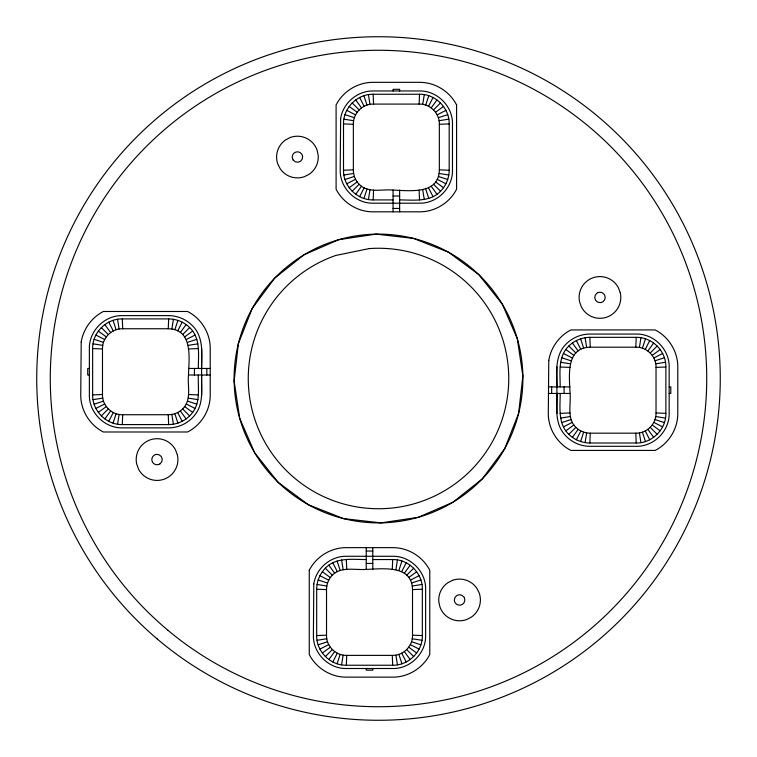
<?xml version="1.0" encoding="UTF-8"?>
<svg xmlns="http://www.w3.org/2000/svg" width="757" height="757" viewBox="0 0 757 757"><rect width="100%" height="100%" fill="white"/><g stroke="black" fill="none" stroke-linecap="round" stroke-linejoin="round"><path stroke-width="1.14" d="M188.474 375.018C189.089 358.146 193.205 329.087 168.262 328.746L122.691 328.746C111.79 328.339 102.072 338.057 102.488 348.958L102.488 394.529C102.072 405.43 111.79 415.148 122.691 414.732L168.262 414.732C174.63 414.789 180.923 411.77 184.68 406.594C191.237 397.434 187.443 385.36 188.474 375.018L210.219 375.027M194.435 375.018L194.435 368.46M210.219 368.46L201.599 368.46C201.864 353.85 203.813 336.345 191.985 325.236C185.844 319.189 177.393 315.688 168.783 315.622L122.18 315.622C104.636 315.291 89.023 330.894 89.364 348.438L89.364 395.04C89.023 412.584 104.636 428.197 122.18 427.866L168.783 427.866C179.135 427.828 189.222 422.69 195.334 414.334C203.936 403.074 201.296 388.142 201.599 375.027M366.227 569.396C355.156 570.295 341.18 566.16 332.323 575.197C328.547 578.991 326.522 584.281 326.522 589.608L326.522 635.18C326.116 646.081 335.834 655.799 346.725 655.382L392.296 655.382C403.197 655.799 412.915 646.081 412.508 635.18L412.508 589.608C412.168 564.656 383.099 568.791 366.227 569.396L366.237 547.652M372.794 569.396L372.794 547.652M393.072 190.073C409.934 190.688 439.003 194.804 439.344 169.861L439.344 124.29C439.751 113.389 430.033 103.671 419.132 104.088L373.561 104.088C362.66 103.671 352.942 113.389 353.358 124.29L353.358 169.861C353.301 176.23 356.32 182.522 361.496 186.279C370.656 192.836 382.73 189.042 393.072 190.073L393.063 211.828M399.63 190.073L399.63 211.828M556.915 386.893C556.66 372.293 554.701 354.778 566.529 343.669C572.671 337.622 581.121 334.121 589.731 334.055L636.334 334.055C653.878 333.723 669.491 349.337 669.16 366.88L669.16 413.483C669.491 431.026 653.878 446.63 636.334 446.299L589.731 446.299C579.379 446.27 569.292 441.123 563.189 432.767C554.578 421.507 557.218 406.575 556.915 393.46M564.079 393.46L564.079 386.903M570.04 393.46C569.434 376.589 565.299 347.529 590.252 347.189L635.823 347.189C646.724 346.772 656.442 356.49 656.026 367.391L656.026 412.962C656.442 423.863 646.724 433.581 635.823 433.174L590.252 433.174C583.884 433.222 577.591 430.203 573.834 425.027C567.277 415.867 571.071 403.803 570.04 393.46L548.295 393.46M198.325 368.46C198.315 354.74 200.832 338.095 189.657 327.563C184.102 322.085 176.447 318.952 168.65 318.905L122.303 318.905C106.425 318.555 92.288 332.683 92.638 348.57L92.638 394.917C92.288 410.796 106.425 424.932 122.303 424.582L122.691 414.732M168.262 328.746L168.65 318.905M366.237 559.546C352.516 559.555 335.862 557.038 325.34 568.214C319.851 573.768 316.719 581.423 316.681 589.22L316.681 635.568C316.322 651.446 330.459 665.583 346.346 665.233L346.725 655.382M399.63 199.924C413.35 199.914 429.995 202.431 440.527 191.256C446.005 185.702 449.138 178.046 449.185 170.249L449.185 123.911C449.535 108.024 435.398 93.887 419.52 94.246L373.173 94.246C357.295 93.887 343.158 108.024 343.508 123.911L343.508 170.249C343.158 186.137 357.295 200.274 373.173 199.914L373.561 190.073M392.296 569.396L392.684 559.555C408.572 559.205 422.709 573.333 422.349 589.22L422.349 635.568C422.709 651.446 408.572 665.583 392.684 665.233L346.346 665.233M419.132 104.088L419.52 94.246M560.199 393.46C560.199 407.181 557.682 423.825 568.857 434.357C574.412 439.836 582.067 442.968 589.864 443.015L590.252 433.174M635.823 347.189L636.211 337.338C652.089 336.988 666.226 351.125 665.876 367.003L665.876 413.35C666.226 429.228 652.089 443.365 636.211 443.015L589.864 443.015M122.303 424.582L168.65 424.582C178.009 424.573 187.149 419.965 192.666 412.395C200.804 401.674 197.832 387.442 198.315 375.027M560.199 386.893C560.199 373.182 557.682 356.528 568.857 345.996C574.412 340.518 582.067 337.385 589.864 337.338L636.211 337.338M117.562 424.204L119.104 414.448M171.858 329.03L173.4 319.274M368.432 199.545L369.974 189.789M422.718 104.371L424.27 94.616M341.596 664.854L343.139 655.098M395.892 569.68L397.434 559.925M585.114 442.646L586.666 432.89M639.41 347.472L640.952 337.717M113.058 423.125L116.105 413.729M174.848 329.749L177.904 320.362M363.918 198.457L366.975 189.07M425.718 105.091L428.774 95.694M337.092 663.775L340.139 654.379M398.892 570.399L401.939 561.013M580.61 441.558L583.666 432.171M642.409 348.192L645.466 338.795M108.771 421.356L113.257 412.556M177.706 330.932L182.182 322.132M359.641 196.688L364.126 187.887M428.566 106.273L433.051 97.473M332.806 661.997L337.291 653.206M401.74 571.582L406.225 562.782M576.332 439.789L580.818 430.988M645.257 349.365L649.743 340.565M104.826 418.933L110.626 410.937M180.327 332.541L186.137 324.554M355.695 194.265L361.496 186.279M431.197 107.882L437.007 99.896M328.86 659.584L334.66 651.588M404.37 573.191L410.171 565.205M572.377 437.366L578.187 429.38M647.888 350.983L653.688 342.987M101.296 415.924L108.279 408.941M182.674 334.547L189.657 327.563M352.166 191.256L359.149 184.273M433.543 109.888L440.527 102.905M325.34 656.574L332.323 649.591M406.708 575.197L413.691 568.214M568.857 434.357L575.84 427.374M650.235 352.98L657.218 345.996M435.549 112.225L443.536 106.425M349.157 187.736L357.153 181.926M184.68 336.893L192.666 331.083M98.287 412.395L106.283 406.594M652.231 355.326L660.227 349.526M565.848 430.837L573.834 425.027M408.714 577.544L416.7 571.734M322.331 653.045L330.317 647.244M437.158 114.856L445.958 110.371M346.734 183.781L355.535 179.305M186.288 339.524L195.088 335.039M95.874 408.449L104.665 403.964M653.849 357.957L662.649 353.472M563.426 426.882L572.226 422.397M410.322 580.174L419.123 575.689M319.908 649.099L328.708 644.614M438.341 117.704L447.728 114.657M344.965 179.504L354.361 176.457M187.471 342.372L196.858 339.316M94.095 404.172L103.491 401.115M655.023 360.805L664.419 357.749M561.656 422.605L571.043 419.548M411.505 583.022L420.901 579.966M318.129 644.813L327.526 641.766M439.06 120.704L448.816 119.161M343.886 174.999L353.642 173.457M188.19 345.372L197.946 343.82M93.016 399.658L102.772 398.116M655.742 363.805L665.498 362.262M560.568 418.101L570.324 416.549M412.224 586.013L421.98 584.47M317.051 640.308L326.806 638.766M439.344 124.29L449.185 123.911M343.508 170.249L353.358 169.861M188.474 348.958L198.315 348.57M656.026 367.391L665.876 367.003M92.638 394.917L102.488 394.529M560.199 413.35L570.04 412.962M412.508 589.608L422.349 589.22M316.681 635.568L326.522 635.18M393.072 196.035L399.63 196.035M373.173 199.914L393.063 199.914M393.063 208.44L399.63 208.44M89.364 368.46L87.717 368.46L87.717 375.027L89.364 375.027M188.474 368.46L201.599 368.46M548.295 386.893L570.04 386.903M669.16 386.893L670.797 386.893L670.797 393.46L669.16 393.46M366.237 551.03L372.794 551.03M372.794 559.555L392.684 559.555M366.227 563.435L372.794 563.435M343.508 123.911L353.358 124.29M439.344 169.861L449.185 170.249M92.638 348.57L102.488 348.958M560.199 367.003L570.04 367.391M188.474 394.529L198.315 394.917M656.026 412.962L665.876 413.35M316.681 589.22L326.522 589.608M412.508 635.18L422.349 635.568M343.886 119.161L353.642 120.704M439.06 173.457L448.816 174.999M560.568 362.262L570.324 363.805M655.742 416.549L665.498 418.101M93.016 343.82L102.772 345.372M188.19 398.116L197.946 399.658M317.051 584.47L326.806 586.013M412.224 638.766L421.98 640.308M344.965 114.657L354.361 117.704M438.341 176.457L447.728 179.504M561.656 357.749L571.043 360.805M655.023 419.548L664.419 422.605M94.095 339.316L103.491 342.372M187.471 401.115L196.858 404.172M318.129 579.966L327.526 583.022M411.505 641.766L420.901 644.813M346.734 110.371L355.535 114.856M437.158 179.305L445.958 183.781M563.426 353.472L572.226 357.957M653.849 422.397L662.649 426.882M95.874 335.039L104.665 339.524M186.288 403.964L195.088 408.449M319.908 575.689L328.708 580.174M410.322 644.614L419.123 649.099M349.157 106.425L357.153 112.225M435.549 181.926L443.536 187.736M565.848 349.526L573.834 355.326M652.231 425.027L660.227 430.837M98.287 331.083L106.283 336.893M184.68 406.594L192.666 412.395M322.331 571.734L330.317 577.544M408.714 647.244L416.7 653.045M352.166 102.905L359.149 109.888M433.543 184.273L440.527 191.256M568.857 345.996L575.84 352.98M650.235 427.374L657.218 434.357M101.296 327.563L108.279 334.547M182.674 408.941L189.657 415.924M325.34 568.214L332.323 575.197M406.708 649.591L413.691 656.574M647.888 429.38L653.688 437.366M572.377 342.987L578.187 350.983M431.197 186.279L437.007 194.265M355.695 99.896L361.496 107.882M404.37 651.588L410.171 659.584M328.86 565.205L334.66 573.191M180.327 410.937L186.137 418.933M104.826 324.554L110.626 332.541M645.257 430.988L649.743 439.789M576.332 340.565L580.818 349.365M428.566 187.887L433.051 196.688M359.641 97.473L364.126 106.273M401.74 653.206L406.225 661.997M332.806 562.782L337.291 571.582M177.706 412.556L182.182 421.356M108.771 322.132L113.257 330.932M642.409 432.171L645.466 441.558M580.61 338.795L583.666 348.192M425.718 189.07L428.774 198.457M363.918 95.694L366.975 105.091M398.892 654.379L401.939 663.775M337.092 561.013L340.139 570.399M174.848 413.729L177.904 423.125M113.058 320.362L116.105 329.749M639.41 432.89L640.952 442.646M585.114 337.717L586.666 347.472M422.718 189.789L424.27 199.545M368.432 94.616L369.974 104.371M395.892 655.098L397.434 664.854M341.596 559.925L343.139 569.68M171.858 414.448L173.4 424.204M117.562 319.274L119.104 329.03M635.823 433.174L636.211 443.015M589.864 337.338L590.252 347.189M419.132 190.073L419.52 199.914M373.173 94.246L373.561 104.088M392.296 655.382L392.684 665.233M346.346 559.555L346.734 569.396M168.262 414.732L168.65 424.582M122.303 318.905L122.691 328.746M556.915 366.88L556.915 413.483M551.673 386.893L551.673 393.46M399.63 90.963L399.63 89.317L393.063 89.317L393.063 90.963M372.794 668.507L372.794 670.153L366.237 670.153L366.237 668.507M206.841 368.46L206.841 375.027M201.599 348.438L201.599 395.04M309.263 570.267L309.263 654.521C316.133 668.043 330.695 677.089 345.873 677.137L393.157 677.137C408.335 677.089 422.889 668.043 429.768 654.521L429.768 570.267C422.889 556.745 408.335 547.689 393.157 547.652L345.873 547.652C330.695 547.689 316.133 556.745 309.263 570.267M456.594 104.949L456.594 189.212C449.724 202.725 435.171 211.78 419.984 211.828L372.709 211.828C357.522 211.78 342.968 202.725 336.099 189.212L336.099 104.949C342.968 91.436 357.522 82.381 372.709 82.333L419.984 82.333C435.171 82.381 449.724 91.436 456.594 104.949M81.217 341.956L80.734 395.381C80.781 410.568 89.828 425.122 103.349 431.992L187.604 431.992C201.125 425.122 210.181 410.568 210.219 395.381L210.219 348.106C210.181 332.919 201.125 318.366 187.604 311.487L103.349 311.487C91.711 317.467 83.308 329.04 81.217 341.956M340.631 118.641L340.224 170.382C339.893 187.925 355.506 203.529 373.05 203.198L419.652 203.198C437.196 203.529 452.8 187.925 452.468 170.382L452.468 123.779C452.8 106.235 437.196 90.632 419.652 90.963L373.05 90.963C357.361 90.764 342.893 103.122 340.631 118.641M313.795 583.959L313.398 635.691C313.067 653.234 328.67 668.847 346.214 668.507L392.817 668.507C410.36 668.847 425.964 653.234 425.633 635.691L425.633 589.088C425.964 571.544 410.36 555.941 392.817 556.272L346.214 556.272C330.525 556.073 316.057 568.431 313.795 583.959M548.778 360.389L548.295 413.814C548.333 429.001 557.389 443.555 570.91 450.424L655.165 450.424C668.686 443.555 677.733 429.001 677.78 413.814L677.78 366.539C677.733 351.352 668.686 336.799 655.165 329.929L570.91 329.929C559.272 335.9 550.859 347.472 548.778 360.389M238.398 343.546L234.121 380.998L239.695 418.28L254.721 452.856L278.179 482.36L308.478 504.787L343.546 518.602L380.998 522.879L418.28 517.305L452.856 502.279L482.36 478.821L504.787 448.523L518.602 413.454L522.879 376.002L517.305 338.72L502.279 304.144L478.821 274.64L448.523 252.213L413.454 238.398L376.002 234.121L338.72 239.695L304.144 254.721L274.64 278.179L252.213 308.478L238.398 343.546M290.433 137.424L285.588 139.903A20.836 20.836 0 0 0 277.81 164.061L280.289 168.896A20.836 20.836 0 0 0 304.437 176.684L309.282 174.195A20.836 20.836 0 0 0 318.205 155.365L317.069 150.047A20.836 20.836 0 0 0 290.433 137.424M160.011 463.852L158.8 464.467A5.214 5.214 0 0 1 152.148 461.316A5.214 5.214 0 0 1 155.299 454.654L156.633 454.37A5.214 5.214 0 0 1 160.011 463.852M598.2 292.533L596.989 293.148A5.214 5.214 0 0 0 600.367 302.63L601.701 302.346A5.214 5.214 0 0 0 604.852 295.684A5.214 5.214 0 0 0 598.2 292.533M452.563 580.316L447.718 582.805A20.836 20.836 0 0 0 438.795 601.635L439.931 606.953A20.836 20.836 0 0 0 466.567 619.576L471.412 617.097A20.836 20.836 0 0 0 479.19 592.939L476.711 588.104A20.836 20.836 0 0 0 452.563 580.316M369.142 248.589L335.834 255.44A130.251 130.251 0 0 0 285.001 469.17A130.251 130.251 0 0 0 500.197 424.923A130.251 130.251 0 0 0 369.142 248.589M293.177 160.049L292.543 158.847A5.214 5.214 0 0 1 295.646 152.157A5.214 5.214 0 0 1 302.327 155.261L302.63 156.585A5.214 5.214 0 0 1 293.177 160.049M464.486 598.191L463.861 596.98A5.223 5.223 0 0 0 454.351 600.367L454.645 601.701A5.223 5.223 0 0 0 461.316 604.871A5.223 5.223 0 0 0 464.486 598.191M620.286 292.893L618.412 287.783A20.836 20.836 0 0 0 579.607 301.986L581.48 307.096A20.836 20.836 0 0 0 620.286 292.893M177.393 455.014L175.52 449.904A20.836 20.836 0 0 0 136.714 464.107L138.588 469.217A20.836 20.836 0 0 0 177.393 455.014M167.988 630.326A328.226 328.226 0 0 0 701.843 434.897A328.226 328.226 0 0 0 265.669 70.278A328.226 328.226 0 0 0 167.988 630.326M278.179 482.36A144.398 144.398 0 0 0 518.602 413.454A144.398 144.398 0 0 0 338.72 239.695A144.398 144.398 0 0 0 278.179 482.36M157.172 638.927A341.767 341.767 0 0 0 714.693 439.968A341.767 341.767 0 0 0 263.635 56.614A341.767 341.767 0 0 0 157.172 638.927"/></g></svg>
